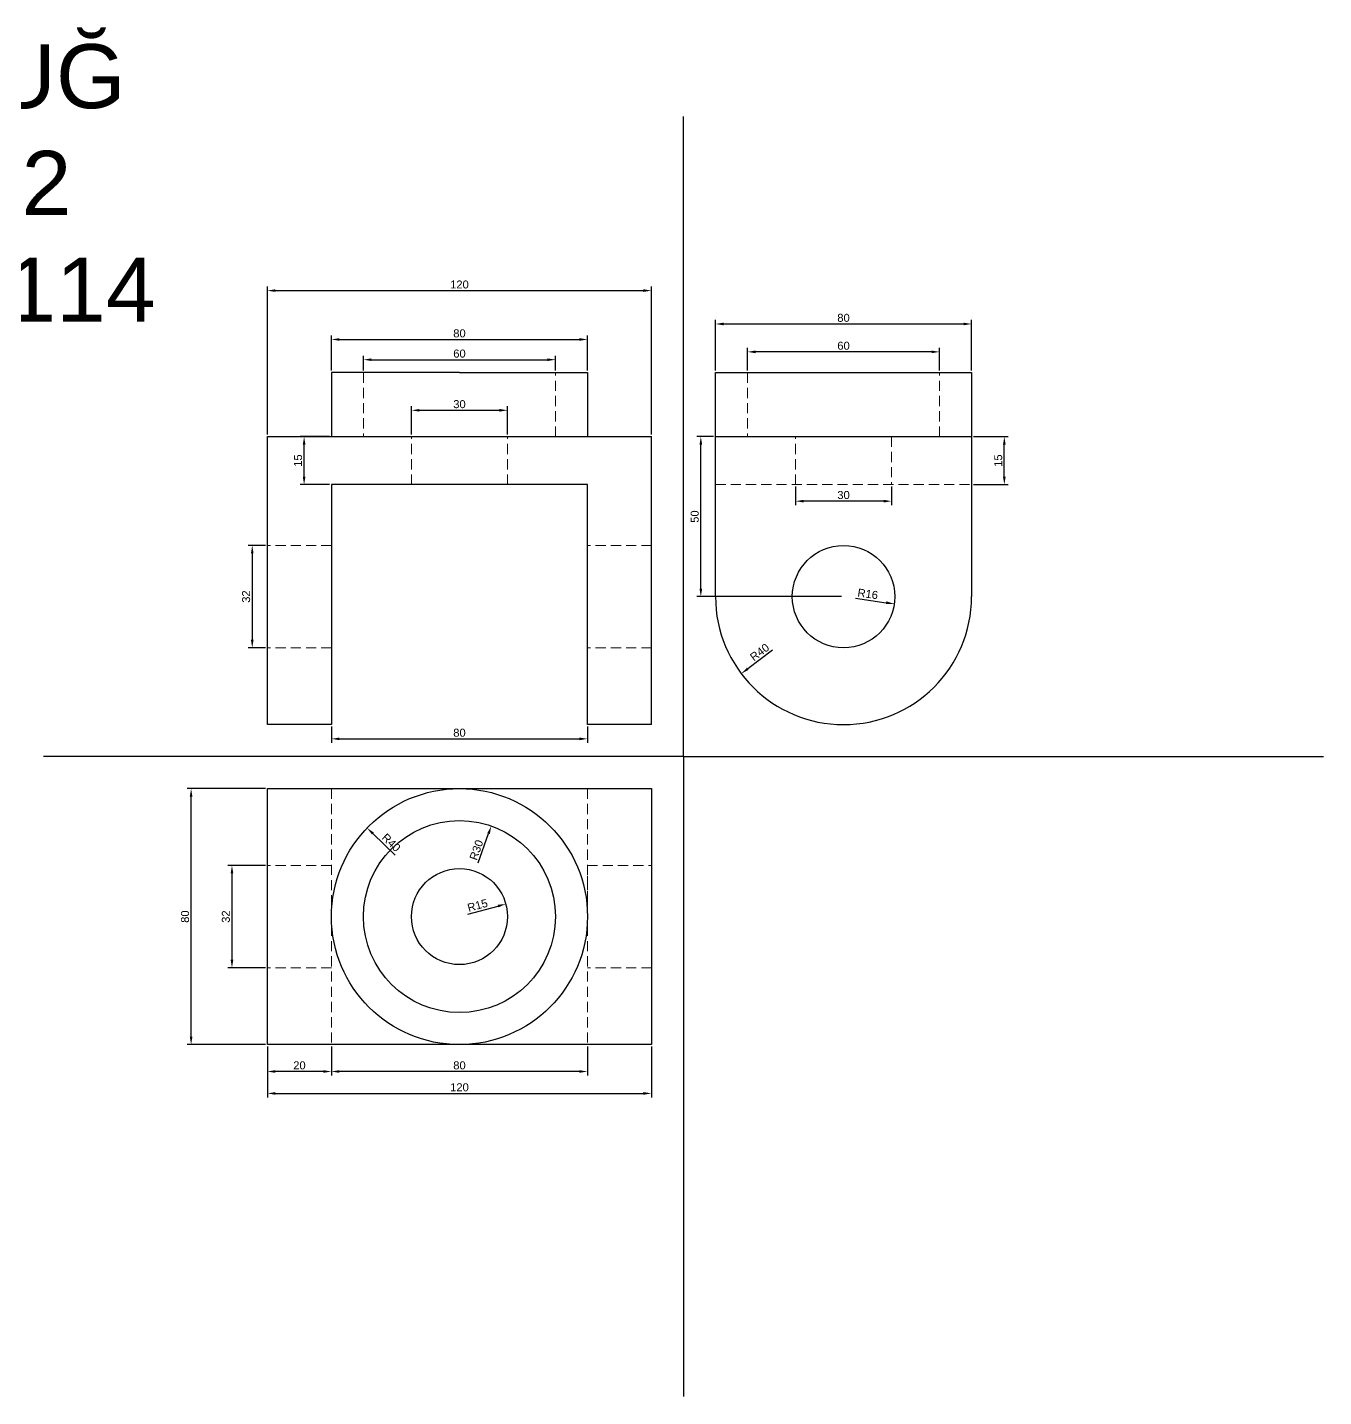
# Model space of a CAD drawing. Header units: millimetres. Extents: x 0 to 810, y 0 to 428.
# Drawn here: x 405 to 810, y 0 to 427.9 of the extents above; entities that cross this region are included whole.
import ezdxf

# ---------------------------------------------------------------- set-up
doc = ezdxf.new("R2010")
doc.units = ezdxf.units.MM
doc.linetypes.add('HIDDEN2', pattern=[4.7625, 3.175, -1.5875])
doc.layers.add('dimension', color=3, linetype='Continuous', lineweight=15)
doc.layers.add('hidden', color=2, linetype='HIDDEN2', lineweight=18)
doc.styles.get("Standard").update_dxf_attribs({"font": 'arial.ttf'})
doc.dimstyles.new('ISO-25', dxfattribs={"dimtxt": 2.5, "dimasz": 2.5, "dimexe": 1.25, "dimexo": 0.625, "dimtad": 1, "dimtxsty": 'Standard', "dimcen": 2.5, "dimadec": 0, "dimazin": 0, "dimtfac": 1, "dimtmove": 0, "dimatfit": 3, "dimfxl": 1, "dimarcsym": 0})

# ---------------------------------------------------------------- blocks, each defined once
blk = doc.blocks.new('*D1')
at = {"layer": 'Defpoints', "color": 0, "transparency": 16777216}
for p in [(580, 330.35), (500, 320), (580, 320)]:
    blk.add_point(p, dxfattribs=at)
at = {"layer": 'dimension', "color": 0, "lineweight": -2, "transparency": 16777216}
for p, q in [((500, 320.63), (500, 331.6)), ((502.5, 330.35), (577.5, 330.35)), ((580, 320.63), (580, 331.6))]:
    blk.add_line(p, q, dxfattribs=at)
at = {"layer": 'dimension', "color": 0, "transparency": 16777216}
for points in [[(502.5, 330.77), (502.5, 329.93), (500, 330.35)], [(577.5, 330.77), (577.5, 329.93), (580, 330.35)]]:
    blk.add_solid(points, dxfattribs=at)
at = {"layer": 'dimension', "color": 0, "transparency": 16777216, "insert": (540, 332.25), "char_height": 2.5, "attachment_point": 5}
blk.add_mtext('80', dxfattribs=at)
blk = doc.blocks.new('*D2')
at = {"layer": 'Defpoints', "color": 0, "transparency": 16777216}
for p in [(570, 324.03), (510, 320), (570, 320)]:
    blk.add_point(p, dxfattribs=at)
at = {"layer": 'dimension', "color": 0, "lineweight": -2, "transparency": 16777216}
for p, q in [((510, 320.63), (510, 325.28)), ((570, 320.63), (570, 325.28)), ((512.5, 324.03), (567.5, 324.03))]:
    blk.add_line(p, q, dxfattribs=at)
at = {"layer": 'dimension', "color": 0, "transparency": 16777216}
for points in [[(512.5, 324.44), (512.5, 323.61), (510, 324.03)], [(567.5, 324.44), (567.5, 323.61), (570, 324.03)]]:
    blk.add_solid(points, dxfattribs=at)
at = {"layer": 'dimension', "color": 0, "transparency": 16777216, "insert": (540, 325.93), "char_height": 2.5, "attachment_point": 5}
blk.add_mtext('60', dxfattribs=at)
blk = doc.blocks.new('*D3')
at = {"layer": 'Defpoints', "color": 0, "transparency": 16777216}
for p in [(555, 308.21), (525, 300), (555, 300)]:
    blk.add_point(p, dxfattribs=at)
at = {"layer": 'dimension', "color": 0, "lineweight": -2, "transparency": 16777216}
for p, q in [((525, 300.62), (525, 309.46)), ((527.5, 308.21), (552.5, 308.21)), ((555, 300.62), (555, 309.46))]:
    blk.add_line(p, q, dxfattribs=at)
at = {"layer": 'dimension', "color": 0, "transparency": 16777216}
for points in [[(527.5, 308.63), (527.5, 307.8), (525, 308.21)], [(552.5, 308.63), (552.5, 307.8), (555, 308.21)]]:
    blk.add_solid(points, dxfattribs=at)
at = {"layer": 'dimension', "color": 0, "transparency": 16777216, "insert": (540, 310.12), "char_height": 2.5, "attachment_point": 5}
blk.add_mtext('30', dxfattribs=at)
blk = doc.blocks.new('*D5')
at = {"layer": 'Defpoints', "color": 0, "transparency": 16777216}
for p in [(480, 266), (475.25, 234), (480, 234)]:
    blk.add_point(p, dxfattribs=at)
at = {"layer": 'dimension', "color": 0, "lineweight": -2, "transparency": 16777216}
for p, q in [((479.38, 266), (474, 266)), ((475.25, 263.5), (475.25, 236.5)), ((479.38, 234), (474, 234))]:
    blk.add_line(p, q, dxfattribs=at)
at = {"layer": 'dimension', "color": 0, "transparency": 16777216}
for points in [[(474.84, 263.5), (475.67, 263.5), (475.25, 266)], [(474.84, 236.5), (475.67, 236.5), (475.25, 234)]]:
    blk.add_solid(points, dxfattribs=at)
at = {"layer": 'dimension', "color": 0, "transparency": 16777216, "insert": (473.35, 250), "char_height": 2.5, "attachment_point": 5, "rotation": 90}
blk.add_mtext('32', dxfattribs=at)
blk = doc.blocks.new('*D6')
at = {"layer": 'Defpoints', "color": 0, "transparency": 16777216}
for p in [(480, 166), (468.92, 134), (480, 134)]:
    blk.add_point(p, dxfattribs=at)
at = {"layer": 'dimension', "color": 0, "lineweight": -2, "transparency": 16777216}
for p, q in [((479.38, 166), (467.67, 166)), ((468.92, 163.5), (468.92, 136.5)), ((479.38, 134), (467.67, 134))]:
    blk.add_line(p, q, dxfattribs=at)
at = {"layer": 'dimension', "color": 0, "transparency": 16777216}
for points in [[(468.51, 163.5), (469.34, 163.5), (468.92, 166)], [(468.51, 136.5), (469.34, 136.5), (468.92, 134)]]:
    blk.add_solid(points, dxfattribs=at)
at = {"layer": 'dimension', "color": 0, "transparency": 16777216, "insert": (467.02, 150), "char_height": 2.5, "attachment_point": 5, "rotation": 90}
blk.add_mtext('32', dxfattribs=at)
blk = doc.blocks.new('*D7')
at = {"layer": 'Defpoints', "color": 0, "transparency": 16777216}
for p in [(480, 110), (600, 110), (600, 94.75)]:
    blk.add_point(p, dxfattribs=at)
at = {"layer": 'dimension', "color": 0, "lineweight": -2, "transparency": 16777216}
for p, q in [((480, 109.38), (480, 93.5)), ((600, 109.38), (600, 93.5)), ((482.5, 94.75), (597.5, 94.75))]:
    blk.add_line(p, q, dxfattribs=at)
at = {"layer": 'dimension', "color": 0, "transparency": 16777216}
for points in [[(482.5, 95.17), (482.5, 94.34), (480, 94.75)], [(597.5, 95.17), (597.5, 94.34), (600, 94.75)]]:
    blk.add_solid(points, dxfattribs=at)
at = {"layer": 'dimension', "color": 0, "transparency": 16777216, "insert": (540, 96.65), "char_height": 2.5, "attachment_point": 5}
blk.add_mtext('120', dxfattribs=at)
blk = doc.blocks.new('*D8')
at = {"layer": 'Defpoints', "color": 0, "transparency": 16777216}
for p in [(600, 345.62), (480, 300), (600, 300)]:
    blk.add_point(p, dxfattribs=at)
at = {"layer": 'dimension', "color": 0, "lineweight": -2, "transparency": 16777216}
for p, q in [((480, 300.62), (480, 346.87)), ((600, 300.62), (600, 346.87)), ((482.5, 345.62), (597.5, 345.62))]:
    blk.add_line(p, q, dxfattribs=at)
at = {"layer": 'dimension', "color": 0, "transparency": 16777216}
for points in [[(482.5, 346.04), (482.5, 345.21), (480, 345.62)], [(597.5, 346.04), (597.5, 345.21), (600, 345.62)]]:
    blk.add_solid(points, dxfattribs=at)
at = {"layer": 'dimension', "color": 0, "transparency": 16777216, "insert": (540, 347.52), "char_height": 2.5, "attachment_point": 5}
blk.add_mtext('120', dxfattribs=at)
blk = doc.blocks.new('*D9')
at = {"layer": 'Defpoints', "color": 0, "transparency": 16777216}
for p in [(500, 210), (580, 210), (580, 205.55)]:
    blk.add_point(p, dxfattribs=at)
at = {"layer": 'dimension', "color": 0, "lineweight": -2, "transparency": 16777216}
for p, q in [((500, 209.38), (500, 204.3)), ((502.5, 205.55), (577.5, 205.55)), ((580, 209.38), (580, 204.3))]:
    blk.add_line(p, q, dxfattribs=at)
at = {"layer": 'dimension', "color": 0, "transparency": 16777216}
for points in [[(502.5, 205.96), (502.5, 205.13), (500, 205.55)], [(577.5, 205.96), (577.5, 205.13), (580, 205.55)]]:
    blk.add_solid(points, dxfattribs=at)
at = {"layer": 'dimension', "color": 0, "transparency": 16777216, "insert": (540, 207.45), "char_height": 2.5, "attachment_point": 5}
blk.add_mtext('80', dxfattribs=at)
blk = doc.blocks.new('*D10')
at = {"layer": 'Defpoints', "color": 0, "transparency": 16777216}
for p in [(456.16, 190), (480, 190), (480, 110)]:
    blk.add_point(p, dxfattribs=at)
at = {"layer": 'dimension', "color": 0, "lineweight": -2, "transparency": 16777216}
for p, q in [((479.38, 190), (454.91, 190)), ((456.16, 112.5), (456.16, 187.5)), ((479.38, 110), (454.91, 110))]:
    blk.add_line(p, q, dxfattribs=at)
at = {"layer": 'dimension', "color": 0, "transparency": 16777216}
for points in [[(455.74, 187.5), (456.57, 187.5), (456.16, 190)], [(455.74, 112.5), (456.57, 112.5), (456.16, 110)]]:
    blk.add_solid(points, dxfattribs=at)
at = {"layer": 'dimension', "color": 0, "transparency": 16777216, "insert": (454.26, 150), "char_height": 2.5, "attachment_point": 5, "rotation": 90}
blk.add_mtext('80', dxfattribs=at)
blk = doc.blocks.new('*D11')
at = {"layer": 'Defpoints', "color": 0, "transparency": 16777216}
for p in [(480, 110), (500, 110), (480, 101.6)]:
    blk.add_point(p, dxfattribs=at)
at = {"layer": 'dimension', "color": 0, "lineweight": -2, "transparency": 16777216}
for p, q in [((480, 109.38), (480, 100.35)), ((500, 109.38), (500, 100.35)), ((497.5, 101.6), (482.5, 101.6))]:
    blk.add_line(p, q, dxfattribs=at)
at = {"layer": 'dimension', "color": 0, "transparency": 16777216}
for points in [[(482.5, 102.01), (482.5, 101.18), (480, 101.6)], [(497.5, 102.01), (497.5, 101.18), (500, 101.6)]]:
    blk.add_solid(points, dxfattribs=at)
at = {"layer": 'dimension', "color": 0, "transparency": 16777216, "insert": (490, 103.5), "char_height": 2.5, "attachment_point": 5}
blk.add_mtext('20', dxfattribs=at)
blk = doc.blocks.new('*D12')
at = {"layer": 'Defpoints', "color": 0, "transparency": 16777216}
for p in [(630, 326.48), (630, 320), (690, 320)]:
    blk.add_point(p, dxfattribs=at)
at = {"layer": 'dimension', "color": 0, "lineweight": -2, "transparency": 16777216}
for p, q in [((630, 320.62), (630, 327.73)), ((687.5, 326.48), (632.5, 326.48)), ((690, 320.62), (690, 327.73))]:
    blk.add_line(p, q, dxfattribs=at)
at = {"layer": 'dimension', "color": 0, "transparency": 16777216}
for points in [[(632.5, 326.89), (632.5, 326.06), (630, 326.48)], [(687.5, 326.89), (687.5, 326.06), (690, 326.48)]]:
    blk.add_solid(points, dxfattribs=at)
at = {"layer": 'dimension', "color": 0, "transparency": 16777216, "insert": (660, 328.38), "char_height": 2.5, "attachment_point": 5}
blk.add_mtext('60', dxfattribs=at)
blk = doc.blocks.new('*D13')
at = {"layer": 'Defpoints', "color": 0, "transparency": 16777216}
for p in [(700, 335.2), (620, 320), (700, 320)]:
    blk.add_point(p, dxfattribs=at)
at = {"layer": 'dimension', "color": 0, "lineweight": -2, "transparency": 16777216}
for p, q in [((620, 320.62), (620, 336.45)), ((622.5, 335.2), (697.5, 335.2)), ((700, 320.62), (700, 336.45))]:
    blk.add_line(p, q, dxfattribs=at)
at = {"layer": 'dimension', "color": 0, "transparency": 16777216}
for points in [[(622.5, 335.61), (622.5, 334.78), (620, 335.2)], [(697.5, 335.61), (697.5, 334.78), (700, 335.2)]]:
    blk.add_solid(points, dxfattribs=at)
at = {"layer": 'dimension', "color": 0, "transparency": 16777216, "insert": (660, 337.1), "char_height": 2.5, "attachment_point": 5}
blk.add_mtext('80', dxfattribs=at)
blk = doc.blocks.new('*D14')
at = {"layer": 'Defpoints', "color": 0, "transparency": 16777216}
for p in [(645, 285), (675, 285), (645, 279.82)]:
    blk.add_point(p, dxfattribs=at)
at = {"layer": 'dimension', "color": 0, "lineweight": -2, "transparency": 16777216}
for p, q in [((645, 284.38), (645, 278.57)), ((675, 284.38), (675, 278.57)), ((672.5, 279.82), (647.5, 279.82))]:
    blk.add_line(p, q, dxfattribs=at)
at = {"layer": 'dimension', "color": 0, "transparency": 16777216}
for points in [[(647.5, 280.24), (647.5, 279.41), (645, 279.82)], [(672.5, 280.24), (672.5, 279.41), (675, 279.82)]]:
    blk.add_solid(points, dxfattribs=at)
at = {"layer": 'dimension', "color": 0, "transparency": 16777216, "insert": (660, 281.73), "char_height": 2.5, "attachment_point": 5}
blk.add_mtext('30', dxfattribs=at)
blk = doc.blocks.new('*D15')
at = {"layer": 'Defpoints', "color": 0, "transparency": 16777216}
for p in [(700, 300), (710.24, 300), (700, 285)]:
    blk.add_point(p, dxfattribs=at)
at = {"layer": 'dimension', "color": 0, "lineweight": -2, "transparency": 16777216}
for p, q in [((700.62, 300), (711.49, 300)), ((710.24, 287.5), (710.24, 297.5)), ((700.62, 285), (711.49, 285))]:
    blk.add_line(p, q, dxfattribs=at)
at = {"layer": 'dimension', "color": 0, "transparency": 16777216}
for points in [[(709.83, 297.5), (710.66, 297.5), (710.24, 300)], [(709.83, 287.5), (710.66, 287.5), (710.24, 285)]]:
    blk.add_solid(points, dxfattribs=at)
at = {"layer": 'dimension', "color": 0, "transparency": 16777216, "insert": (708.34, 292.5), "char_height": 2.5, "attachment_point": 5, "rotation": 90}
blk.add_mtext('15', dxfattribs=at)
blk = doc.blocks.new('*D16')
at = {"layer": 'Defpoints', "color": 0, "transparency": 16777216}
for p in [(491.46, 300), (500, 300), (500, 285)]:
    blk.add_point(p, dxfattribs=at)
at = {"layer": 'dimension', "color": 0, "lineweight": -2, "transparency": 16777216}
for p, q in [((499.38, 300), (490.21, 300)), ((491.46, 287.5), (491.46, 297.5)), ((499.38, 285), (490.21, 285))]:
    blk.add_line(p, q, dxfattribs=at)
at = {"layer": 'dimension', "color": 0, "transparency": 16777216}
for points in [[(491.05, 297.5), (491.88, 297.5), (491.46, 300)], [(491.05, 287.5), (491.88, 287.5), (491.46, 285)]]:
    blk.add_solid(points, dxfattribs=at)
at = {"layer": 'dimension', "color": 0, "transparency": 16777216, "insert": (489.56, 292.5), "char_height": 2.5, "attachment_point": 5, "rotation": 90}
blk.add_mtext('15', dxfattribs=at)
blk = doc.blocks.new('*D17')
at = {"layer": 'Defpoints', "color": 0, "transparency": 16777216}
for p in [(540, 150), (554.47, 153.95)]:
    blk.add_point(p, dxfattribs=at)
at = {"layer": 'dimension', "color": 0, "lineweight": -2, "transparency": 16777216}
blk.add_line((542.66, 150.73), (552.06, 153.29), dxfattribs=at)
at = {"layer": 'dimension', "color": 0, "transparency": 16777216}
blk.add_solid([(551.95, 153.69), (552.17, 152.89), (554.47, 153.95)], dxfattribs=at)
at = {"layer": 'dimension', "color": 0, "transparency": 16777216, "insert": (545.65, 153.51), "char_height": 2.5, "attachment_point": 5, "rotation": 15.2637}
blk.add_mtext('R15', dxfattribs=at)
blk = doc.blocks.new('*D18')
at = {"layer": 'Defpoints', "color": 0, "transparency": 16777216}
for p in [(549.93, 178.31), (540, 150)]:
    blk.add_point(p, dxfattribs=at)
at = {"layer": 'dimension', "color": 0, "lineweight": -2, "transparency": 16777216}
blk.add_line((545.89, 166.78), (549.1, 175.95), dxfattribs=at)
at = {"layer": 'dimension', "color": 0, "transparency": 16777216}
blk.add_solid([(548.71, 176.09), (549.5, 175.81), (549.93, 178.31)], dxfattribs=at)
at = {"layer": 'dimension', "color": 0, "transparency": 16777216, "insert": (545.29, 170.82), "char_height": 2.5, "attachment_point": 5, "rotation": 70.6683}
blk.add_mtext('R30', dxfattribs=at)
blk = doc.blocks.new('*D19')
at = {"layer": 'Defpoints', "color": 0, "transparency": 16777216}
for p in [(511.14, 177.7), (540, 150)]:
    blk.add_point(p, dxfattribs=at)
at = {"layer": 'dimension', "color": 0, "lineweight": -2, "transparency": 16777216}
blk.add_line((519.95, 169.24), (512.94, 175.97), dxfattribs=at)
at = {"layer": 'dimension', "color": 0, "transparency": 16777216}
blk.add_solid([(513.23, 176.27), (512.66, 175.66), (511.14, 177.7)], dxfattribs=at)
at = {"layer": 'dimension', "color": 0, "transparency": 16777216, "insert": (518.67, 173.11), "char_height": 2.5, "attachment_point": 5, "rotation": 316.1789}
blk.add_mtext('R40', dxfattribs=at)
blk = doc.blocks.new('*D20')
at = {"layer": 'Defpoints', "color": 0, "transparency": 16777216}
for p in [(500, 109.38), (580, 110), (500, 101.6)]:
    blk.add_point(p, dxfattribs=at)
at = {"layer": 'dimension', "color": 0, "lineweight": -2, "transparency": 16777216}
for p, q in [((500, 108.75), (500, 100.35)), ((580, 109.38), (580, 100.35)), ((577.5, 101.6), (502.5, 101.6))]:
    blk.add_line(p, q, dxfattribs=at)
at = {"layer": 'dimension', "color": 0, "transparency": 16777216}
for points in [[(502.5, 102.01), (502.5, 101.18), (500, 101.6)], [(577.5, 102.01), (577.5, 101.18), (580, 101.6)]]:
    blk.add_solid(points, dxfattribs=at)
at = {"layer": 'dimension', "color": 0, "transparency": 16777216, "insert": (540, 103.5), "char_height": 2.5, "attachment_point": 5}
blk.add_mtext('80', dxfattribs=at)
blk = doc.blocks.new('*D22')
at = {"layer": 'Defpoints', "color": 0, "transparency": 16777216}
for p in [(660, 250), (628.06, 225.92)]:
    blk.add_point(p, dxfattribs=at)
at = {"layer": 'dimension', "color": 0, "lineweight": -2, "transparency": 16777216}
blk.add_line((637.81, 233.28), (630.05, 227.43), dxfattribs=at)
at = {"layer": 'dimension', "color": 0, "transparency": 16777216}
blk.add_solid([(629.8, 227.76), (630.3, 227.1), (628.06, 225.92)], dxfattribs=at)
at = {"layer": 'dimension', "color": 0, "transparency": 16777216, "insert": (633.79, 232.62), "char_height": 2.5, "attachment_point": 5, "rotation": 37.0057}
blk.add_mtext('R40', dxfattribs=at)
blk = doc.blocks.new('*D23')
at = {"layer": 'Defpoints', "color": 0, "transparency": 16777216}
for p in [(660, 250), (675.84, 247.74)]:
    blk.add_point(p, dxfattribs=at)
at = {"layer": 'dimension', "color": 0, "lineweight": -2, "transparency": 16777216}
blk.add_line((663.74, 249.47), (673.36, 248.1), dxfattribs=at)
at = {"layer": 'dimension', "color": 0, "transparency": 16777216}
blk.add_solid([(673.42, 248.51), (673.31, 247.68), (675.84, 247.74)], dxfattribs=at)
at = {"layer": 'dimension', "color": 0, "transparency": 16777216, "insert": (667.58, 250.84), "char_height": 2.5, "attachment_point": 5, "rotation": 351.8902}
blk.add_mtext('R16', dxfattribs=at)
blk = doc.blocks.new('*D24')
at = {"layer": 'Defpoints', "color": 0, "transparency": 16777216}
for p in [(615.41, 300), (620, 300), (660, 250)]:
    blk.add_point(p, dxfattribs=at)
at = {"layer": 'dimension', "color": 0, "lineweight": -2, "transparency": 16777216}
for p, q in [((619.38, 300), (614.16, 300)), ((615.41, 252.5), (615.41, 297.5)), ((659.38, 250), (614.16, 250))]:
    blk.add_line(p, q, dxfattribs=at)
at = {"layer": 'dimension', "color": 0, "transparency": 16777216}
for points in [[(615, 297.5), (615.83, 297.5), (615.41, 300)], [(615, 252.5), (615.83, 252.5), (615.41, 250)]]:
    blk.add_solid(points, dxfattribs=at)
at = {"layer": 'dimension', "color": 0, "transparency": 16777216, "insert": (613.51, 275), "char_height": 2.5, "attachment_point": 5, "rotation": 90}
blk.add_mtext('50', dxfattribs=at)

msp = doc.modelspace()

# ---------------------------------------------------------------- linework, layer by layer
for p, q in [((610, 200), (610, 400)), ((540, 320), (500, 320)), ((500, 320), (500, 300)), ((540, 320), (580, 320)), ((580, 320), (580, 300)), ((620, 300), (620, 320)), ((620, 320), (700, 320)), ((700, 320), (700, 300)), ((480, 210), (480, 300)), ((480, 300), (600, 300)), ((600, 210), (600, 300)), ((620, 250), (620, 300)), ((620, 300), (700, 300)), ((700, 300), (700, 250)), ((580, 285), (500, 285)), ((500, 285), (500, 210)), ((580, 210), (580, 285)), ((500, 210), (480, 210)), ((600, 210), (580, 210)), ((610, 200), (410, 200)), ((610, 200), (810, 200)), ((610, 200), (610, 0)), ((480, 110), (480, 190)), ((480, 190), (600, 190)), ((600, 190), (600, 110)), ((600, 110), (480, 110))]:
    msp.add_line(p, q)
for centre, radius in [((660, 250), 16), ((540, 150), 40), ((540, 150), 30), ((540, 150), 15)]:
    msp.add_circle(centre, radius)
msp.add_arc((660, 250), 40, 180, 0)
at = {"layer": 'hidden'}
for p, q in [((510, 320), (510, 300)), ((570, 300), (570, 320)), ((630, 320), (630, 300)), ((690, 300), (690, 320)), ((525, 285), (525, 300)), ((555, 285), (555, 300)), ((645, 285), (645, 300)), ((675, 300), (675, 285)), ((620, 285), (700, 285)), ((500, 266), (480, 266)), ((600, 266), (580, 266)), ((500, 234), (480, 234)), ((600, 234), (580, 234)), ((500, 190), (500, 110)), ((580, 190), (580, 110)), ((500, 166), (480, 166)), ((580, 150), (580, 166)), ((580, 166), (600, 166)), ((500, 134), (480, 134)), ((600, 134), (580, 134))]:
    msp.add_line(p, q, dxfattribs=at)

# ---------------------------------------------------------------- texts
at = {"insert": (263.365, 422.626), "char_height": 20, "attachment_point": 1}
msp.add_mtext_dynamic_manual_height_columns('SAMİ AKTUĞ\\P2018514002\\PE.C   EEE-114', width=232.09743, gutter_width=12.5, heights=[0], dxfattribs=at)

# ---------------------------------------------------------------- dimensions: what is measured, and where the dimension line sits
at = {"layer": 'dimension'}
for base, p1, p2, picture, middle in [((600, 345.623), (480, 300), (600, 300), '*D8', (540, 347.524)), ((700, 335.197), (620, 320), (700, 320), '*D13', (660, 337.099)), ((580, 330.351), (500, 320), (580, 320), '*D1', (540, 332.253)), ((630, 326.477), (690, 320), (630, 320), '*D12', (660, 328.379)), ((570, 324.027), (510, 320), (570, 320), '*D2', (540, 325.928)), ((555, 308.213), (525, 300), (555, 300), '*D3', (540, 310.115)), ((645, 279.824), (675, 285), (645, 285), '*D14', (660, 281.726)), ((580, 205.546), (500, 210), (580, 210), '*D9', (540, 207.447)), ((600, 94.752), (480, 110), (600, 110), '*D7', (540, 96.653)), ((480, 101.598), (500, 110), (480, 110), '*D11', (490, 103.499)), ((500, 101.598), (580, 110), (500, 109.375), '*D20', (540, 103.499))]:
    dim = msp.add_linear_dim(base=base, p1=p1, p2=p2, dimstyle='ISO-25', dxfattribs=at)
    dim.commit()
    dim.dimension.update_dxf_attribs({"geometry": picture, "text_midpoint": middle})
for base, p1, p2, picture, middle in [((491.462, 300), (500, 285), (500, 300), '*D16', (489.561, 292.5)), ((615.413, 300), (660, 250), (620, 300), '*D24', (613.512, 275)), ((710.243, 300), (700, 285), (700, 300), '*D15', (708.342, 292.5)), ((475.252, 234), (480, 266), (480, 234), '*D5', (473.35, 250)), ((456.157, 190), (480, 110), (480, 190), '*D10', (454.255, 150)), ((468.923, 134), (480, 166), (480, 134), '*D6', (467.02, 150))]:
    dim = msp.add_linear_dim(base=base, p1=p1, p2=p2, angle=90, dimstyle='ISO-25', dxfattribs=at)
    dim.commit()
    dim.dimension.update_dxf_attribs({"geometry": picture, "text_midpoint": middle})
for center, mpoint, picture, middle in [((660, 250), (675.84, 247.743), '*D23', (667.315, 248.958)), ((660, 250), (628.057, 225.924), '*D22', (634.931, 231.105)), ((540, 150), (511.14, 177.696), '*D19', (517.35, 171.736)), ((540, 150), (549.931, 178.309), '*D18', (547.082, 170.186)), ((540, 150), (554.471, 153.949), '*D17', (546.154, 151.679))]:
    dim = msp.add_radius_dim(center=center, mpoint=mpoint, dimstyle='ISO-25', dxfattribs=at)
    dim.commit()
    dim.dimension.update_dxf_attribs({"geometry": picture, "text_midpoint": middle, "dimtype": 164})

doc.saveas('drawing.dxf')
